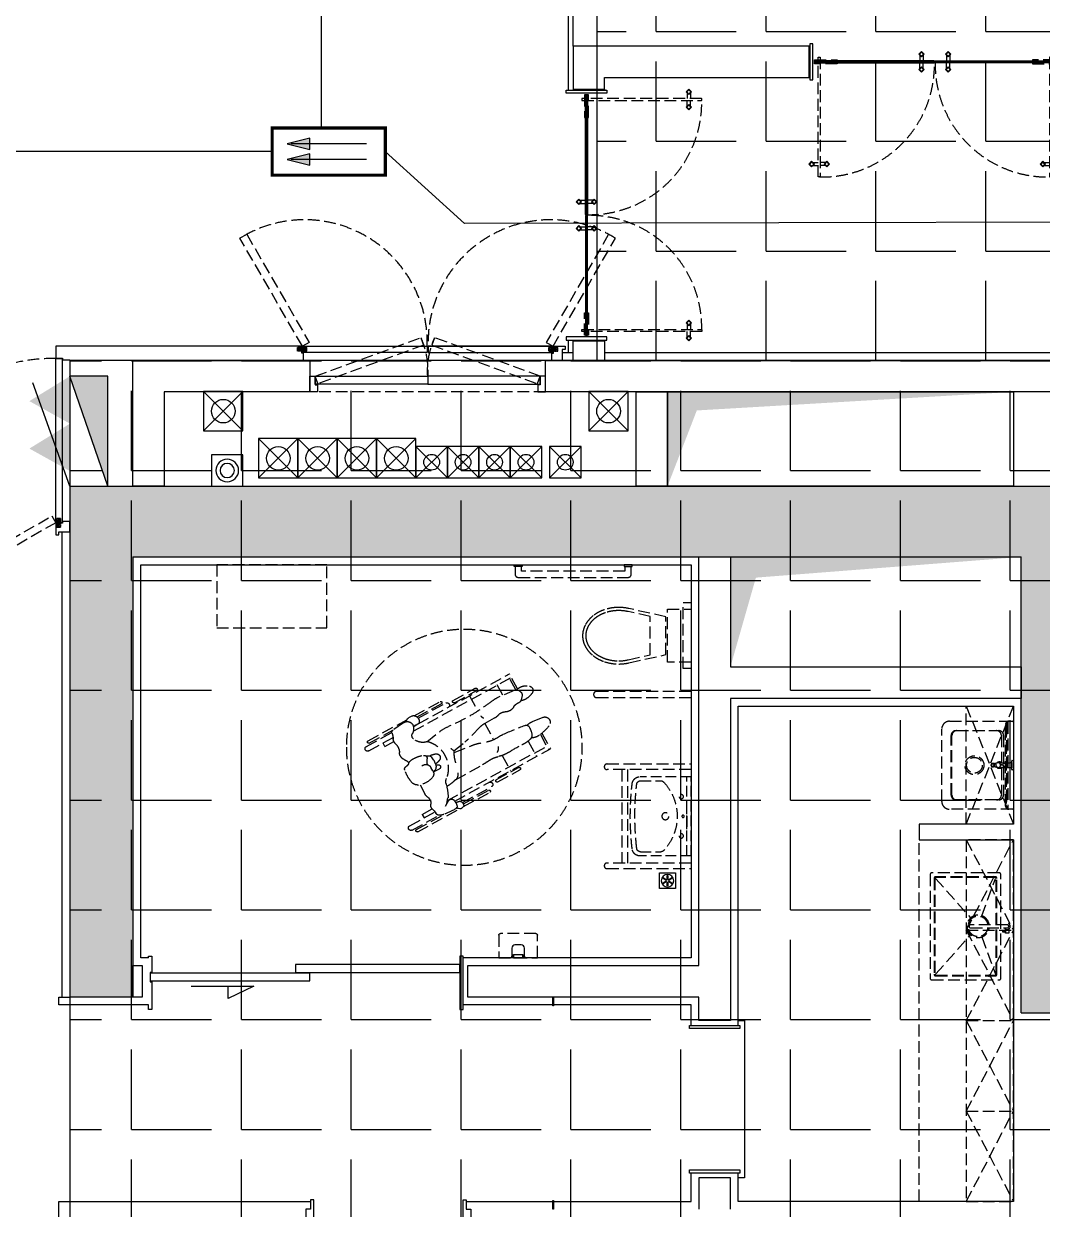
# Model space of a CAD drawing. Extents: x -284868 to 304789, y -137694 to 137894.
# Drawn here: x 134702 to 141180, y 707 to 8250 of the extents above; entities that cross this region are included whole.
import ezdxf
from ezdxf.enums import TextEntityAlignment as Align

# ---------------------------------------------------------------- set-up
doc = ezdxf.new("R2010")
doc.units = 0
doc.set_wipeout_variables(frame=1)
doc.linetypes.add('DASH', pattern=[0.35, 0.25, -0.1])
doc.layers.get('0').update_dxf_attribs({"linetype": 'CONTINUOUS'})
for name, color, linetype in [('0-墙', 4, 'CONTINUOUS'), ('0-建筑柱体', 251, 'CONTINUOUS'), ('0-消防栓(给排水)', 9, 'CONTINUOUS'), ('0-非设计区域', 251, 'CONTINUOUS'), ('EQUIP-应急', 3, 'CONTINUOUS'), ('F-地漏', 8, 'CONTINUOUS'), ('P-完成面', 42, 'CONTINUOUS'), ('P-平面家具', 3, 'CONTINUOUS'), ('P-平面洁具', 3, 'CONTINUOUS'), ('P-门套', 3, 'CONTINUOUS'), ('P-门扇', 6, 'CONTINUOUS'), ('WIRE-照明', 130, 'CONTINUOUS')]:
    doc.layers.add(name, color=color, linetype=linetype)
doc.styles.add('_TEL_DIM', font='SIMPLEX', dxfattribs={"width": 0.8, "height": 3.5, "bigfont": 'HZTXT'})

# ---------------------------------------------------------------- blocks, each defined once
blk = doc.blocks.new('sgASGHHHH')
for points in [[(-109045.8, -897124), (-108645.8, -897574), (-102995.8, -897574), (-102879.2, -897424), (-102995.8, -897124)], [(-108645.8, -897574), (-109045.8, -897124), (-109045.8, -900374), (-108645.8, -900374)], [(-102879.2, -897424), (-102645.8, -897574), (-98745.8, -897574), (-98745.8, -897124), (-102995.8, -897124)], [(-102645.8, -900474), (-102645.8, -897574), (-102879.2, -897424), (-102995.8, -897574), (-102995.8, -900474)]]:
    blk.add_hatch(color=256).paths.add_polyline_path(points)
at = {"color": 4}
for p, q in [((-109045.8, -897124), (-102995.8, -897124)), ((-109045.8, -897124), (-109045.8, -900374)), ((-102995.8, -897124), (-98745.8, -897124)), ((-108645.8, -897574), (-102995.8, -897574)), ((-108645.8, -897574), (-108645.8, -900374)), ((-102995.8, -900474), (-102995.8, -897574)), ((-108645.8, -900374), (-109045.8, -900374)), ((-102995.8, -900474), (-102645.8, -900474))]:
    blk.add_line(p, q, dxfattribs=at)
blk = doc.blocks.new('A$C10332E08')
for p, q in [((250, 0), (0, 250)), ((250, 250), (0, 0))]:
    blk.add_line(p, q)
blk.add_lwpolyline([(0, 250), (250, 250), (250, 0), (0, 0)], close=True)
blk = doc.blocks.new('A$C2AC726D9')
for centre, radius in [((11625, -11675), 75), ((14075, -11675), 75), ((11975, -11975), 75), ((12225, -11975), 75), ((12475, -11975), 75), ((12725, -11975), 75), ((12950, -12000), 50), ((13150, -12000), 50), ((13350.1, -12000), 50), ((13550.1, -12000), 50), ((13800, -12000), 50)]:
    blk.add_circle(centre, radius)
at = {"xscale": -1, "rotation": 90}
for p in [(11750, -11550), (14200, -11550), (12100, -11850), (12350, -11850), (12600, -11850), (12850, -11850)]:
    blk.add_blockref('A$C10332E08', p, dxfattribs=at)
at = {"zscale": 0.8, "rotation": 90}
for p, xscale, yscale in [((13050, -11900), -0.8000000000000095, 0.8000000000000095), ((13900, -11900), -0.8000000000000081, 0.8000000000000081)]:
    blk.add_blockref('A$C10332E08', p, dxfattribs=dict(at, xscale=xscale, yscale=yscale))
at = {"xscale": -0.8, "yscale": 0.8, "zscale": 0.8}
for p in [(13250, -12100), (13450.1, -12100), (13650.1, -12100)]:
    blk.add_blockref('A$C10332E08', p, dxfattribs=at)
blk = doc.blocks.new('A$C2E9C7AB1')
blk.add_lwpolyline([(-200, 0), (0, 0), (0, -200), (-200, -200)], close=True)
for radius in [72.3, 45.5]:
    blk.add_circle((-100, -100), radius)
blk = doc.blocks.new('A$C5B4E3DF6')
for p, q in [((0, 240), (-658.7, 476.9)), ((-700, 0), (-700, 240)), ((0, 0), (-700, 240)), ((-700, 240), (0, 240)), ((0, 240), (0, 0)), ((0, 0), (-700, 0))]:
    blk.add_line(p, q)
for points in [[(-700, 240), (-541.4, 498.1), (-398.1, 240)], [(-398.1, 240), (-239.5, 498.1), (-96.1, 240)], [(-700, 0), (-700, 240), (0, 0)]]:
    blk.add_solid(points)
blk = doc.blocks.new('A$C3F6147FC')
at = {"xscale": -1}
for name, p, rotation in [('A$C5B4E3DF6', (240, 20700), 90), ('A$C2E9C7AB1', (1100, 20900), 270)]:
    blk.add_blockref(name, p, dxfattribs=dict(at, rotation=rotation))
blk = doc.blocks.new('A$C67A6433D')
at = {"linetype": 'DASH', "ltscale": 0.03}
blk.add_wipeout([(30.7, 0), (-28.1, 0), (-28.1, 25.8), (30.7, 25.8)], dxfattribs=at)
for p, q in [((-25.8, 19.5), (-22.7, 19)), ((-25.4, 13.4), (-18.7, 4.2)), ((-20.9, 18.6), (-9.1, 16.4)), ((-20.3, 1.6), (-20.3, 0)), ((-18.9, 12.6), (-11.9, 2.9)), ((-17.9, 11.2), (-6.8, 9.1)), ((-16, 8.5), (-6.1, 8.5)), ((-16, 2.9), (-0.3, 2.9)), ((-13, 24.2), (-13, 25.8)), ((-12.3, 23.4), (-12.3, 24.7)), ((-12.3, 24.7), (0, 24.7)), ((-8.8, 11.8), (-8.7, 20.7)), ((-8.7, 16.4), (-8.7, 20.7)), ((-1.5, 4), (-7.9, 10.2)), ((-1.9, 19.2), (-3.5, 14.1)), ((0.4, 9.4), (-2.8, 11.9)), ((2.6, 9.4), (5.8, 11.9)), ((30.4, 25.8), (3, 25.8)), ((14.9, 24.7), (3, 24.7)), ((18.6, 2.9), (3.3, 2.9)), ((4.5, 4), (10.9, 10.2)), ((4.9, 19.2), (6.5, 14.1)), ((18.6, 8.5), (9.1, 8.5)), ((11.8, 11.8), (11.7, 20.7)), ((23.5, 18.6), (11.7, 16.4)), ((20.5, 11.2), (12.3, 9.7)), ((21.5, 12.6), (14.5, 2.9)), ((14.9, 23.4), (14.9, 24.7)), ((15.6, 24.2), (15.6, 25.8)), ((28, 13.4), (21.4, 4.2)), ((22.9, 1.6), (22.9, 0)), ((28.4, 19.5), (25.4, 19))]:
    blk.add_line(p, q, dxfattribs=at)
for points in [[(0, 9.7), (0, 25.8), (-27.7, 25.8), (-27.7, 0), (0, 0), (0, 2.7)], [(3, 9.7), (3, 25.8), (30.7, 25.8), (30.7, 0), (3, 0), (3, 2.7)]]:
    blk.add_lwpolyline(points, dxfattribs=at)
for points in [[(-13, 24.2), (-13, 24.2), (-25.8, 24.2, 0.414214), (-26.5, 23.4), (-26.5, 2.4, 0.414214), (-25.8, 1.6), (-20.3, 1.6)], [(-12.3, 23.4), (-25, 23.4, 0.414214), (-25.8, 22.6), (-25.8, 16.8)], [(-25.8, 14), (-25.8, 5, 0.414214), (-25, 4.2), (-18.7, 4.2)], [(14.9, 23.4), (27.6, 23.4, -0.414214), (28.4, 22.6), (28.4, 16.8)], [(15.6, 24.2), (15.6, 24.2), (28.4, 24.2, -0.414214), (29.2, 23.4), (29.2, 2.4, -0.414214), (28.4, 1.6), (22.9, 1.6)], [(28.4, 14), (28.4, 5, -0.414214), (27.6, 4.2), (21.4, 4.2)]]:
    blk.add_lwpolyline(points, format="xyb", dxfattribs=at)
for centre in [(-22.5, 15.4), (-5.1, 20.7), (1.5, 6), (8.1, 20.7), (25.1, 15.4)]:
    blk.add_circle(centre, 1.99, dxfattribs=at)
for centre, radius, start, end in [((-22.5, 15.4), 3.58, 338.85628, 221.96096), ((-17.6, 13.5), 1.59, 158.85628, 216.02452), ((-16, 6.5), 3.58, 211.82128, 270), ((-6.8, 11.8), 1.99, 178.25247, 238.26721), ((-5.1, 20.7), 3.58, 334.84516, 179.12624), ((-1.6, 13.5), 1.99, 160.89293, 232.11387), ((1.5, 6), 3.58, 213.03161, 326.96839), ((1.5, 6), 3.58, 72.86559, 107.13441), ((8.1, 20.7), 3.58, 0.87376, 205.15484), ((4.6, 13.5), 1.99, 307.88613, 19.10707), ((9.8, 11.8), 1.99, 301.73279, 1.74753), ((12, 11.2), 1.59, 222.33862, 280.57582), ((18.6, 6.5), 3.58, 270, 328.17872), ((25.1, 15.4), 3.58, 318.03904, 201.14372), ((20.2, 13.5), 1.59, 323.97548, 21.14372)]:
    blk.add_arc(centre, radius, start, end, dxfattribs=at)
blk = doc.blocks.new('A$C46102C59')
at = {"layer": 'P-门套'}
for points in [[(0, 80), (35, 80), (35, 25), (50, 25), (50, -20), (0, -20), (0, 80)], [(1500, 80), (1465, 80), (1465, 25), (1450, 25), (1450, -20), (1500, -20), (1500, 80)]]:
    blk.add_lwpolyline(points, dxfattribs=at)
at = {"layer": 'P-门扇', "color": 251, "linetype": 'DASH', "ltscale": 300}
for points in [[(35, 80), (706.9, 324.5), (724, 277.6), (52.1, 33)], [(1465, 80), (793.1, 324.5), (776, 277.6), (1447.9, 33)]]:
    blk.add_lwpolyline(points, close=True, dxfattribs=at)
at = {"layer": 'P-门扇'}
for points in [[(35, 80), (750, 80), (750, 30), (35, 30)], [(1465, 80), (750, 80), (750, 30), (1465, 30)]]:
    blk.add_lwpolyline(points, close=True, dxfattribs=at)
at = {"layer": 'P-门扇', "color": 251, "linetype": 'DASH', "ltscale": 300}
for centre, radius, start, end in [((220.1, 110.7), 530.8, 356.68417, 23.71978), ((1297.3, 109.6), 548.1, 156.90653, 183.09347)]:
    blk.add_arc(centre, radius, start, end, dxfattribs=at)
blk = doc.blocks.new('A$C7B347943')
at = {"layer": 'P-门扇', "color": 251, "linetype": 'DASH', "ltscale": 300}
for p, q in [((-9.9, 0), (9.9, 0)), ((0, -9.9), (0, 9.9))]:
    blk.add_line(p, q, dxfattribs=at)
blk.add_lwpolyline([(114, -12), (114, 12), (-30, 12), (-30, -12)], close=True, dxfattribs=at)
at = {"layer": 'P-门扇', "color": 6, "linetype": 'DASH', "ltscale": 300}
blk.add_circle((0, 0), 6, dxfattribs=at)
blk = doc.blocks.new('A$C21f4e1ae')
at = {"layer": 'P-门扇', "color": 251, "linetype": 'DASH', "ltscale": 300}
for p, q in [((-775.5, 1), (-775.5, -34)), ((-755.5, 1), (-755.5, -34)), ((-775.5, -81), (-775.5, -46)), ((-755.5, -81), (-755.5, -46)), ((-775.5, -1469), (-775.5, -1504)), ((-755.5, -1469), (-755.5, -1504)), ((-775.5, -1551), (-775.5, -1516)), ((-755.5, -1551), (-755.5, -1516))]:
    blk.add_line(p, q, dxfattribs=at)
at = {"layer": 'P-门扇', "color": 8}
for p, q in [((-120, -10), (-120, -772.5)), ((-110, -10), (-110, -772.5)), ((-120, -1540), (-120, -777.5)), ((-110, -1540), (-110, -777.5))]:
    blk.add_line(p, q, dxfattribs=at)
at = {"layer": 'P-门扇', "color": 251}
for p, q in [((-156, -680.5), (-121, -680.5)), ((-156, -700.5), (-121, -700.5)), ((-74, -680.5), (-109, -680.5)), ((-74, -700.5), (-109, -700.5)), ((-156, -849.5), (-121, -849.5)), ((-156, -869.5), (-121, -869.5)), ((-74, -849.5), (-109, -849.5)), ((-74, -869.5), (-109, -869.5))]:
    blk.add_line(p, q, dxfattribs=at)
at = {"layer": 'P-门扇', "color": 251, "linetype": 'DASH', "ltscale": 300}
for points in [[(-748, 8.5), (-765.5, 26), (-783, 8.5), (-765.5, -9)], [(-752.2, 8.5), (-765.5, 21.8), (-778.8, 8.5), (-765.5, -4.8)], [(-847.5, -35), (-846.5, -34), (-86, -34), (-85, -35), (-85, -45), (-86, -46), (-846.5, -46), (-847.5, -45)], [(-748, -88.5), (-765.5, -106), (-783, -88.5), (-765.5, -71)], [(-752.2, -88.5), (-765.5, -101.8), (-778.8, -88.5), (-765.5, -75.2)], [(-847.5, -1515), (-846.5, -1516), (-86, -1516), (-85, -1515), (-85, -1505), (-86, -1504), (-846.5, -1504), (-847.5, -1505)], [(-748, -1461.5), (-765.5, -1444), (-783, -1461.5), (-765.5, -1479)], [(-752.2, -1461.5), (-765.5, -1448.2), (-778.8, -1461.5), (-765.5, -1474.8)], [(-748, -1558.5), (-765.5, -1576), (-783, -1558.5), (-765.5, -1541)], [(-752.2, -1558.5), (-765.5, -1571.8), (-778.8, -1558.5), (-765.5, -1545.2)]]:
    blk.add_lwpolyline(points, close=True, dxfattribs=at)
at = {"layer": 'P-门扇'}
for points in [[(-110, -772.5), (-109, -771.5), (-109, -11), (-110, -10), (-120, -10), (-121, -11), (-121, -771.5), (-120, -772.5)], [(-110, -777.5), (-109, -778.5), (-109, -1539), (-110, -1540), (-120, -1540), (-121, -1539), (-121, -778.5), (-120, -777.5)]]:
    blk.add_lwpolyline(points, close=True, dxfattribs=at)
at = {"layer": 'P-门扇', "color": 251}
for points in [[(-163.5, -673), (-181, -690.5), (-163.5, -708), (-146, -690.5)], [(-163.5, -677.2), (-176.8, -690.5), (-163.5, -703.8), (-150.2, -690.5)], [(-66.5, -673), (-49, -690.5), (-66.5, -708), (-84, -690.5)], [(-66.5, -677.2), (-53.2, -690.5), (-66.5, -703.8), (-79.8, -690.5)], [(-163.5, -877), (-181, -859.5), (-163.5, -842), (-146, -859.5)], [(-163.5, -872.8), (-176.8, -859.5), (-163.5, -846.2), (-150.2, -859.5)], [(-66.5, -877), (-49, -859.5), (-66.5, -842), (-84, -859.5)], [(-66.5, -872.8), (-53.2, -859.5), (-66.5, -846.2), (-79.8, -859.5)]]:
    blk.add_lwpolyline(points, close=True, dxfattribs=at)
at = {"layer": 'P-门扇', "color": 251, "linetype": 'DASH', "ltscale": 300}
for centre, start, end in [((-133.7, -58.7), 178.68099, 271.31901), ((-133.7, -1491.3), 88.68099, 181.31901)]:
    blk.add_arc(centre, 714, start, end, dxfattribs=at)
at = {"layer": 'P-门扇', "extrusion": (0, 0, -1), "zscale": -1, "rotation": 270}
blk.add_blockref('A$C7B347943', (115, -40), dxfattribs=at)
at = {"layer": 'P-门扇', "rotation": 90.00000000000003}
blk.add_blockref('A$C7B347943', (-115, -1510), dxfattribs=at)
blk = doc.blocks.new('A$C2652ee14')
at = {"layer": 'P-完成面'}
for p, q in [((-200, 1600), (-200, 1595)), ((0, 1600), (0, 1595)), ((-200, 0), (-200, 5)), ((0, 0), (0, 5))]:
    blk.add_line(p, q, dxfattribs=at)
for points in [[(-215, 1595), (-215, 1575), (15, 1575), (15, 1595)], [(-215, 5), (-215, 25), (15, 25), (15, 5)]]:
    blk.add_lwpolyline(points, close=True, dxfattribs=at)
blk = doc.blocks.new('grwgergregegww')
at = {"layer": 'P-平面家具', "color": 251, "linetype": 'DASH', "ltscale": 300}
for p, q in [((211406.2, 140269), (211144.3, 140165.5)), ((211412, 140254.3), (211252.6, 140191.3)), ((211440.7, 140254.7), (211268.3, 140186.6)), ((211452.3, 140225.3), (211288.5, 140160.5)), ((211095, 140146), (210920.6, 140077.1)), ((211106.8, 140156.2), (211128.4, 140164.6)), ((211172.5, 140169.3), (211251.3, 140191)), ((211364.9, 140163.5), (211304.2, 140139.5)), ((211364.9, 140163.5), (211355.6, 140187.1)), ((211118.1, 140093.2), (210503.9, 139850.5)), ((211173.9, 140088), (210513.2, 139827)), ((211091.3, 140116.7), (210905.1, 140043.1)), ((211090, 140127), (210926.4, 140062.4)), ((211146.8, 140104.6), (211128.9, 140097.5)), ((210861.7, 140018.2), (210712.7, 139959.3)), ((210868.1, 140002.2), (210719, 139943.3)), ((210772.5, 139956.7), (210813.2, 139853.8)), ((211172.3, 139978.3), (211071.1, 139957)), ((211245.3, 139928.1), (211231.1, 139911)), ((210543.7, 139749.7), (210503.9, 139850.5)), ((210554.8, 139754.3), (210515, 139854.9)), ((210634.5, 139795.5), (210598.1, 139887.7)), ((211233, 139871.4), (211227.3, 139894.4)), ((211233.6, 139869.8), (211243.4, 139848.1)), ((211248, 139840.2), (211237.4, 139828.7)), ((211288.3, 139830.8), (211280.4, 139854.3)), ((211408.6, 139836.2), (211434.3, 139775.1)), ((210560, 139758.1), (210670.6, 139813.6)), ((210782.7, 139744.5), (210846.1, 139769.9)), ((210846.3, 139770), (210889.9, 139659.7)), ((210882.7, 139778.5), (210990.6, 139787.2)), ((211112.5, 139800.9), (211006.1, 139742.8)), ((211105.5, 139809.8), (211018.6, 139791.3)), ((211286.2, 139821), (211253.2, 139806.5)), ((211294.3, 139819.8), (211278.1, 139822.1)), ((210546.1, 139725.6), (210549.5, 139744.2)), ((210557.4, 139701.9), (210583.2, 139687.8)), ((211545.8, 139705.6), (211478, 139678.8)), ((211663.5, 139690.9), (211479.3, 139618.1)), ((211651.9, 139720.3), (211480.2, 139652.5)), ((211545.8, 139705.6), (211555.1, 139682.1)), ((211374.6, 139638), (210694.2, 139369.1)), ((211240.6, 139684.1), (211056.6, 139612.6)), ((211391.2, 139628.6), (211359.9, 139646.3)), ((211648, 139656.9), (211365.5, 139545.2)), ((211411.1, 139625.2), (211371.3, 139631.9)), ((211385.7, 139631.7), (211386.7, 139629.3)), ((211642.2, 139671.6), (211449.3, 139595.3)), ((210580.7, 139511.4), (210644.2, 139544.9)), ((211347.8, 139600.1), (210703.5, 139345.5)), ((210931.5, 139554.4), (210972.1, 139451.7)), ((211323.9, 139556.7), (211127.9, 139479.2)), ((211326.7, 139546.9), (211156.7, 139479.7)), ((211339.2, 139534.8), (211162.5, 139465)), ((211342.1, 139534.9), (211355.8, 139537.5)), ((211364.3, 139543.3), (211369.8, 139552.1)), ((210756.7, 139486.3), (210797.6, 139382.7)), ((211072.9, 139483.8), (210923.9, 139424.9)), ((211079.2, 139467.8), (210930.2, 139408.9)), ((210661.7, 139451.1), (210703.5, 139345.5)), ((210673.6, 139453.5), (210714.5, 139349.9))]:
    blk.add_line(p, q, dxfattribs=at)
blk.add_circle((211046, 139772.8), 750, dxfattribs=at)
for centre, radius, start, end in [((211409.1, 140261.6), 7.91, 291.56195, 111.56195), ((211446.5, 140240), 15.8, 291.56195, 111.56195), ((211129, 140126.8), 39, 150.56377, 224.85482), ((211115.2, 140134.6), 23.2, 111.18853, 150.56377), ((211137.8, 140140.4), 25.9, 47.46566, 111.18853), ((211183.1, 140130.5), 40.2, 105.38819, 223.41854), ((211256, 140173.9), 17.7, 33.009, 105.38819), ((211424.4, 140283.3), 183.2, 213.009, 224.41341), ((211254.8, 140117.1), 54.3, 4.99251, 44.41341), ((210923.5, 140069.7), 7.91, 111.56195, 291.56195), ((211116.1, 140114), 20.9, 224.85482, 307.15291), ((211150.9, 140068), 36.8, 87.87907, 127.15291), ((211206.7, 140152.8), 72.7, 223.41854, 257.01342), ((211184.2, 140055.2), 27.5, 1.61754, 77.01342), ((211390.9, 140129), 82.4, 184.99251, 228.04534), ((211302.3, 140030.5), 50.1, 344.03974, 48.04534), ((210864.9, 140010.2), 8.61, 291.56195, 111.56195), ((210910.9, 140028.4), 15.8, 111.56195, 291.56195), ((211120.4, 140053.4), 91.3, 304.61678, 1.61754), ((211464.1, 139984.2), 118.1, 164.03974, 181.83628), ((210440, 141032), 1235.9, 282.07249, 297.4), ((210715.9, 139951.3), 8.61, 111.56195, 291.56195), ((211121.5, 139717.2), 245.1, 101.87701, 117.4), ((211329.3, 139901.6), 178.3, 154.87617, 250.90073), ((211266.8, 139923.6), 22, 131.97558, 232.39189), ((211372.1, 139806.6), 179.4, 105.15205, 131.97558), ((211337.2, 139935.6), 45.7, 70.233, 105.15205), ((211364.4, 140011.5), 35, 250.233, 290.60842), ((211383.3, 139961.4), 18.6, 31.34524, 110.60842), ((211183.5, 139839.7), 252.6, 11.51768, 31.34524), ((211210, 139866.4), 24.5, 133.09396, 264.267), ((211267.9, 139804.5), 109.3, 111.32388, 133.09396), ((211216.6, 139932.4), 90.8, 264.267, 287.85438), ((211245.5, 139898.9), 18.8, 140.19075, 194.03883), ((211242.1, 139873.7), 9.4, 194.03883, 204.45617), ((211284.5, 139866.8), 45.1, 204.45617, 261.83687), ((211030.7, 139617.1), 364.9, 46.67716, 52.39189), ((211314.1, 139867.6), 36.3, 96.12429, 201.56195), ((211324, 139939.8), 133.7, 269.18804, 313.42844), ((211380.8, 139879.9), 51.2, 313.42844, 11.51768), ((210722.8, 139709.8), 116.2, 102.07249, 116.66904), ((210801.6, 139805.8), 25.5, 336.24859, 32.18487), ((210892.8, 139653.1), 125.8, 94.61744, 111.81589), ((210972.8, 140007.4), 220.9, 274.61744, 281.98636), ((210928.2, 139825.8), 178, 353.74568, 2.19164), ((210999, 139658.7), 181.9, 30.34241, 54.28794), ((211247.6, 139819.2), 13.9, 137.33094, 293.73478), ((211322.6, 139842.4), 36.2, 198.52746, 269.18804), ((211382.2, 139753.2), 56.6, 355.09896, 22.84284), ((210506.7, 139690.3), 28.2, 154.39602, 262.38882), ((210558.2, 139665.7), 85.3, 94.15852, 154.39602), ((210568.1, 139721.5), 22.4, 169.46582, 241.4927), ((210568.7, 139740.6), 19.5, 116.66904, 169.46582), ((210553.5, 139710.5), 40.9, 296.66852, 323.8401), ((210595, 139709.6), 24.7, 241.4927, 301.68435), ((210636.6, 139642.2), 54.5, 79.47728, 121.68435), ((210658.1, 139758), 63.3, 259.47728, 320.45126), ((210748.4, 139683.4), 53.9, 91.43474, 140.45126), ((210744.5, 139839.8), 102.6, 271.43474, 291.81589), ((210817.9, 139816.9), 172.9, 285.50597, 314.17403), ((211155.4, 139469.6), 311.3, 115.89398, 134.17403), ((211238.2, 139737), 55.3, 222.73449, 266.45707), ((211226.7, 139912.9), 229.2, 273.48751, 290.99212), ((211252.5, 139679.8), 56.5, 35.9179, 70.90073), ((211659.1, 139974.4), 445.7, 215.9179, 225.74479), ((211484.6, 139744.4), 46.2, 175.09896, 238.43046), ((211440.4, 139672.6), 38.1, 356.34707, 58.43046), ((211657.7, 139705.6), 15.8, 291.56195, 111.56195), ((210518.7, 139779.8), 118.5, 262.38882, 296.66852), ((211822.8, 137585), 2280.4, 115.97897, 119.72293), ((210927.2, 139423), 235.9, 105.50597, 115.97897), ((210944.9, 139642.7), 51.6, 217.22611, 262.86895), ((210950, 139886.7), 294.2, 284.11264, 291.24993), ((211367.7, 139610.7), 21.5, 80.53287, 187.20911), ((211388.3, 139696.4), 57.6, 225.74479, 240.46124), ((211424.7, 139660.5), 69.1, 298.01627, 326.14965), ((211533.7, 139666.6), 55.3, 176.34707, 205.33514), ((211464.5, 139633.8), 21.3, 326.14965, 25.33514), ((211645.1, 139664.2), 7.91, 291.56195, 111.56195), ((210686, 139465.6), 89.6, 92.01268, 117.79928), ((210703.2, 139546.1), 22.2, 119.72293, 200.2739), ((210826.4, 139591.7), 153.5, 200.2739, 218.07969), ((211085.6, 138894.3), 670.6, 107.0644, 115.25952), ((210831.9, 139720.8), 194, 287.0644, 307.39209), ((211070, 139409.4), 198, 104.11264, 127.39209), ((211355.6, 139560.7), 31.9, 163.78198, 227.15551), ((211337.7, 139565.9), 13.4, 103.73542, 163.78198), ((211340.3, 139544.2), 9.45, 227.15551, 280.86291), ((211328.8, 139602.6), 24.4, 283.73542, 332.07257), ((211427.1, 139618.2), 81.4, 187.20911, 215.2729), ((211353.4, 139550.2), 12.9, 280.86291, 327.75697), ((211375.9, 139582), 18.7, 215.2729, 292.26665), ((211360.4, 139558), 11.1, 327.75697, 35.14342), ((211073.5, 140320.6), 816.8, 292.26665, 298.01627), ((210597, 139480.5), 34.9, 117.79928, 269.59278), ((210659.9, 139542.9), 90.3, 283.30091, 318.90903), ((210734.1, 139519.4), 36.3, 218.07969, 276.72649), ((210715.3, 139679.2), 197.3, 276.72649, 295.25952), ((211076.1, 139475.8), 8.61, 291.56195, 111.56195), ((211122.1, 139493.9), 15.8, 111.56195, 291.56195), ((211159.6, 139472.3), 7.91, 111.56195, 291.56195), ((210599.3, 139799.4), 353.9, 269.59278, 283.30091), ((210927.1, 139416.9), 8.61, 111.56195, 291.56195)]:
    blk.add_arc(centre, radius, start, end, dxfattribs=at)
blk = doc.blocks.new('_LV1')
at = {"layer": 'P-平面家具', "linetype": 'DASH', "ltscale": 300}
for p, q in [((-280, 0), (280, 0)), ((-280, 0), (-280, -360.7)), ((280, 0), (280, -360.7)), ((-280, -29), (280, -29)), ((0.2, -29), (-89.8, -29)), ((-89.8, -29), (90.2, -29)), ((-250.9, -356.5), (-250.9, -214.3)), ((251.3, -356.4), (251.3, -214.6))]:
    blk.add_line(p, q, dxfattribs=at)
for centre, radius in [((-138.9, -69.1), 15), ((0, -56.7), 8), ((138.9, -69.1), 15), ((0.9, -181.6), 24.9)]:
    blk.add_circle(centre, radius, dxfattribs=at)
for centre, radius, start, end in [((0, -452.1), 353.9, 46.75809, 133.15434), ((-222.9, -214.3), 28, 133.15434, 180), ((223.3, -214.6), 28, 0, 46.75809), ((-224, -360.7), 56, 180, 263.48098), ((-222.9, -356.5), 28, 180, 263.49841), ((0, 1599.6), 2029, 263.48098, 276.51902), ((0, 1599.6), 1996.7, 263.49841, 276.51223), ((223.3, -356.4), 28, 276.51223, 0), ((224, -360.7), 56, 276.51902, 0)]:
    blk.add_arc(centre, radius, start, end, dxfattribs=at)
blk = doc.blocks.new('A$C3B184003')
blk.add_lwpolyline([(0, -100), (100, -100), (100, 0), (0, 0)], close=True)
at = {"color": 8}
for points in [[(42.7, -45.8), (42.7, -45.8, 0.414214), (41.9, -43), (23.7, -32.5, 0.414214), (21, -33.3), (21, -33.3, 0.414214), (21.7, -36), (39.9, -46.5, 0.414214)], [(42.7, -54.2), (42.7, -54.2, 0.414214), (39.9, -53.5), (21.7, -64, 0.414214), (21, -66.7), (21, -66.7, 0.414214), (23.7, -67.5), (41.9, -57, 0.414214)], [(50, -41.5), (50, -41.5, 0.414214), (52, -39.5), (52, -18.5, 0.414214), (50, -16.5), (50, -16.5, 0.414214), (48, -18.5), (48, -39.5, 0.414214)], [(50, -58.5), (50, -58.5, 0.414214), (48, -60.5), (48, -81.5, 0.414214), (50, -83.5), (50, -83.5, 0.414214), (52, -81.5), (52, -60.5, 0.414214)], [(57.3, -45.8), (57.3, -45.8, 0.414214), (60.1, -46.5), (78.3, -36, 0.414214), (79, -33.3), (79, -33.3, 0.414214), (76.3, -32.5), (58.1, -43, 0.414214)], [(57.3, -54.2), (57.3, -54.2, 0.414214), (58.1, -57), (76.3, -67.5, 0.414214), (79, -66.7), (79, -66.7, 0.414214), (78.3, -64), (60.1, -53.5, 0.414214)]]:
    blk.add_lwpolyline(points, format="xyb", close=True, dxfattribs=at)
blk.add_circle((50, -50), 40, dxfattribs=at)
blk = doc.blocks.new('A$C5BF30230')
at = {"color": 251, "linetype": 'DASH', "ltscale": 300}
blk.add_lwpolyline([(144, -122.5), (0, -122.5), (0, 122.5), (144, 122.5, -0.414214), (154, 112.5), (154, -112.5, -0.414214)], format="xyb", close=True, dxfattribs=at)
blk = doc.blocks.new('香薰机')
blk.add_lwpolyline([(10, 40), (0, 40), (0, -40), (10, -40)])
blk.add_lwpolyline([(19, 29), (19, -29), (0, -29), (0, 29)], close=True)
blk.add_lwpolyline([(10, 30), (10, 40), (62, 40, -0.414214), (82, 20), (82, -20, -0.414214), (62, -40), (10, -40), (10, -30), (20, -30), (20, 30), (10, 30)], format="xyb")
blk = doc.blocks.new('A$C25ED227E')
at = {"layer": 'P-平面家具', "linetype": 'DASH', "ltscale": 300}
for points in [[(-160, 118.9), (-395.9, 171.8, 0.055207), (-460, 178.9, 0.07853), (-550.3, 164.6, 0.087867), (-622.6, 126.2, 0.105377), (-673.5, 65.4, 0.122302), (-690, -1.1, 0.122302), (-673.5, -67.6, 0.105377), (-622.6, -128.4, 0.087867), (-550.3, -166.8, 0.07853), (-460, -181.1, 0.055207), (-395.9, -174), (-160, -121.1)], [(-260, 120.8), (-400.3, 152.3, 0.055207), (-460, 158.9, 0.07853), (-544.2, 145.6, 0.087867), (-610.3, 110.4, 0.105377), (-655.8, 56, 0.122302), (-670, -1.1, 0.122302), (-655.8, -58.3, 0.105377), (-610.3, -112.7, 0.087867), (-544.2, -147.8, 0.07853), (-460, -161.1, 0.055207), (-400.3, -154.5), (-260, -123.1)]]:
    blk.add_lwpolyline(points, format="xyb", close=True, dxfattribs=at)
for points in [[(0, 168.9), (0, -168.9), (-150, -168.9), (-150, 168.9)], [(-50, -210), (-50, 210), (0, 210), (0, -210)]]:
    blk.add_lwpolyline(points, close=True, dxfattribs=at)
blk = doc.blocks.new('A$C24F8606E')
at = {"layer": 'P-平面家具', "linetype": 'DASH', "ltscale": 300}
for p, q in [((-274.1, -36.7), (274.1, -36.7)), ((-265.3, -44.1), (265.3, -44.1)), ((-252.1, -46.9), (252.1, -46.9)), ((-12, -30.8), (-12, -67.2)), ((-10.1, -30.8), (-10.1, -62.5)), ((-8.9, -23.7), (6.6, -23.7)), ((-2.2, -69), (-2.2, -78.8)), ((0.3, -60.9), (0.3, -79.6)), ((9.1, -30.8), (9.1, -67.2)), ((12.3, -30.8), (12.3, -67.2))]:
    blk.add_line(p, q, dxfattribs=at)
for points in [[(-275, 0), (275, 0, -0.414214), (280, -5), (280, -30, -0.414214), (260, -50), (-260, -50, -0.414214), (-280, -30), (-280, -5, -0.414214)], [(-29.7, 0), (29.7, 0), (29.7, -8.4, -0.414214), (27.7, -10.4), (-27.7, -10.4, -0.414214), (-29.7, -8.4)], [(-190, -63.2), (190, -63.2, -0.414214), (220, -93.2), (220, -361.1, -0.414214), (190, -391.1), (-190, -391.1, -0.414214), (-220, -361.1), (-220, -93.2, -0.414214)], [(-190, -76.8), (190, -76.8, -0.414214), (220, -106.8), (220, -366, -0.414214), (190, -396), (-190, -396, -0.414214), (-220, -366), (-220, -106.8, -0.414214)]]:
    blk.add_lwpolyline(points, format="xyb", close=True, dxfattribs=at)
blk.add_lwpolyline([(280, -5), (280, -406, -0.414214), (230, -456), (-230, -456, -0.414214), (-280, -406), (-280, -5)], format="xyb", dxfattribs=at)
blk.add_lwpolyline([(-17.5, -10.4), (16.2, -10.4), (16.2, -20.1), (-17.5, -20.1)], close=True, dxfattribs=at)
for points in [[(-15, -73.1), (-15, -25.9)], [(13.7, -73.1), (13.7, -25.9)]]:
    blk.add_lwpolyline(points, dxfattribs=at)
at = {"layer": 'P-平面家具', "color": 251, "linetype": 'DASH', "ltscale": 300}
for radius in [60, 50]:
    blk.add_circle((0, -248.1), radius, dxfattribs=at)
at = {"layer": 'P-平面家具', "linetype": 'DASH', "ltscale": 300}
for centre, radius, start, end in [((3.7, -89.3), 24.8, 139.06022, 217.83501), ((-21.6, -25.3), 6.54, 354.6344, 52.14136), ((-5.1, -89.3), 22.8, 345.85028, 40.93978), ((20.2, -25.3), 6.54, 127.85864, 185.3656), ((-5.1, -89.3), 24.8, 322.16499, 40.93978), ((3.7, -89.3), 22.8, 156.53781, 213.91506), ((3.7, -89.3), 20.8, 139.06022, 195.72932), ((-74.4, -127.3), 62.8, 358.93376, 21.24964), ((-0.7, -96.7), 14.7, 266.17206, 246.85081), ((-0.7, -131.6), 11.4, 164.02863, 16.78816), ((-0.7, -131.6), 11.4, 16.78816, 164.02863), ((-0.7, -131.6), 8.41, 164.02863, 16.78816), ((-0.7, -131.6), 8.41, 16.78816, 164.02863), ((-7, -110.8), 0.801, 351.49574, 51.47986), ((-4.2, -111.4), 2.02, 167.46626, 347.46626), ((-1.6, -112), 0.657, 96.59835, 164.03102), ((73, -127.3), 62.8, 158.75036, 180.92383), ((-5.1, -89.3), 20.8, 344.45567, 30.22092)]:
    blk.add_arc(centre, radius, start, end, dxfattribs=at)
blk = doc.blocks.new('A$C04413BCA1')
at = {"layer": 'P-平面家具', "linetype": 'DASH', "ltscale": 300}
for p, q in [((17.4, -30.2), (42.9, -30.2)), ((42.9, -49.8), (17.4, -49.8)), ((29.8, -67), (29.8, -49.8)), ((29.8, -49.8), (37.4, -49.8)), ((37.4, -67), (29.8, -67)), ((37.4, -49.8), (37.4, -67)), ((42.9, -30.2), (42.9, -49.8))]:
    blk.add_line(p, q, dxfattribs=at)
at = {"layer": 'P-平面家具', "color": 251, "linetype": 'DASH', "ltscale": 300}
for p, q in [((-67.4, -200.7), (-305.2, -115)), ((67.1, -200.7), (304.8, -115)), ((-305.2, -495), (-53.7, -272.4)), ((304.8, -495), (53.4, -272.4))]:
    blk.add_line(p, q, dxfattribs=at)
at = {"layer": 'P-平面家具', "linetype": 'DASH', "ltscale": 300}
for points in [[(-10, -40), (-10, -272.6, 1), (10, -272.6), (10, -40, 1)], [(314.8, -495), (314.8, -115, 0.414214), (304.8, -105), (-305.2, -105, 0.414214), (-315.2, -115), (-315.2, -495, 0.414214), (-305.2, -505), (304.8, -505, 0.414214)]]:
    blk.add_lwpolyline(points, format="xyb", close=True, dxfattribs=at)
at = {"layer": 'P-平面家具', "color": 251, "linetype": 'DASH', "ltscale": 300}
blk.add_lwpolyline([(339.8, -520), (339.8, -90, 0.414214), (329.8, -80), (-330.2, -80, 0.414214), (-340.2, -90), (-340.2, -520, 0.414214), (-330.2, -530), (329.8, -530, 0.414214)], format="xyb", close=True, dxfattribs=at)
at = {"layer": 'P-平面家具', "linetype": 'DASH', "ltscale": 300}
blk.add_lwpolyline([(-10, -110), (-305.2, -110, 0.414214), (-310.2, -115), (-310.2, -495, 0.414214), (-305.2, -500), (304.8, -500, 0.414214), (309.8, -495), (309.8, -115, 0.414214), (304.8, -110), (10, -110)], format="xyb", dxfattribs=at)
blk.add_arc((0, -40), 20, 300, 240, dxfattribs=at)
at = {"layer": 'P-平面家具', "color": 251, "linetype": 'DASH', "ltscale": 300}
for radius, start, end in [(71.5, 97.90908, 81.82953), (64, 98.84295, 80.86429)]:
    blk.add_arc((-0.2, -225), radius, start, end, dxfattribs=at)
blk = doc.blocks.new('$equip$00003170')
for points in [[(0.24, 0.472), (0.24, 0.328), (0.528, 0.4)], [(0.24, 0.272), (0.24, 0.128), (0.528, 0.2)]]:
    blk.add_hatch(color=256).paths.add_polyline_path(points)
for p, q in [((0.72, 0.6), (-0.72, 0.6)), ((-0.72, 0.6), (-0.72, 0)), ((0.528, 0.4), (0.24, 0.472)), ((0.24, 0.472), (0.24, 0.328)), ((0.72, 0), (0.72, 0.6)), ((0.24, 0.328), (0.528, 0.4)), ((0.528, 0.2), (0.24, 0.272)), ((0.24, 0.272), (0.24, 0.128)), ((0.24, 0.128), (0.528, 0.2)), ((-0.72, 0), (0.72, 0))]:
    blk.add_line(p, q)
at = {"color": 7}
for p, q in [((-0.48, 0.4), (0.48, 0.4)), ((-0.48, 0.2), (0.48, 0.2))]:
    blk.add_line(p, q, dxfattribs=at)
at = {"const_width": 0.04}
blk.add_lwpolyline([(-0.72, 0.6), (-0.72, 0), (0.72, 0), (0.72, 0.6), (-0.72, 0.6), (-0.72, 0)], dxfattribs=at)
for p in [(0, 0.6), (-0.72, 0.3), (0.72, 0.3), (0, 0)]:
    blk.add_point(p)
at = {"color": 7, "style": '_TEL_DIM', "flags": 1}
for tag in ['A', 'REMARK']:
    blk.add_attdef(tag, text='', height=0.00002, dxfattribs=at).set_placement((0, 0), align=Align.MIDDLE_CENTER)

msp = doc.modelspace()

# ---------------------------------------------------------------- hatches: boundary and pattern name
at = {"layer": '0-非设计区域', "ltscale": 3}
h = msp.add_hatch(dxfattribs=at)
h.set_pattern_fill('ANGLE', color=256, scale=100)
h.set_pattern_definition([(0, (-204082.86, 452446.1), (0, 698.5), [508, -190.5]), (90, (-204082.86, 452446.1), (-698.5, 4e-14), [508, -190.5])])
h.paths.add_polyline_path([(134996.5, -11692.7), (149896.5, -11692.7), (149896.5, 6107.3), (134996.5, 6107.3)])
at = {"layer": 'P-完成面'}
h = msp.add_hatch(dxfattribs=at)
h.set_pattern_fill('ANSI32', color=256, scale=5, style=0)
h.set_pattern_definition([(45, (506699447.0518, 131402383.2539), (-1.325825214725, 1.325825214725), []), (45, (506699447.9357, 131402383.2539), (-1.325825214725, 1.325825214725), [])])
h.paths.add_polyline_path([(138066.5, 2057.3), (138071.5, 2057.3), (138071.5, 2002.3), (138066.5, 2002.3)])
h = msp.add_hatch(dxfattribs=at)
h.set_pattern_fill('ANSI32', color=256, scale=5, style=0)
h.set_pattern_definition([(45, (506699447.0518, 131401088.2539), (-1.325825214725, 1.325825214725), []), (45, (506699447.9357, 131401088.2539), (-1.325825214725, 1.325825214725), [])])
h.paths.add_polyline_path([(138066.5, 762.3), (138071.5, 762.3), (138071.5, 707.3), (138066.5, 707.3)])

# ---------------------------------------------------------------- linework, layer by layer
at = {"layer": '0-墙', "ltscale": 3}
for points in [[(136146.5, 16857.3), (138346.5, 16857.3), (138346.5, 8107.3), (138196.5, 8107.3), (138196.5, 16707.3), (136146.5, 16707.3), (136146.5, 16857.3)], [(138196.5, 8107.3), (138196.5, 7832.3), (138396.5, 7832.3), (138396.5, 7907.3), (139696.5, 7907.3), (139696.5, 8107.3), (138196.5, 8107.3)]]:
    msp.add_lwpolyline(points, dxfattribs=at)
msp.add_lwpolyline([(138196.5, 6107.3), (138196.5, 6232.3), (138396.5, 6232.3), (138396.5, 6107.3)], close=True, dxfattribs=at)
at = {"layer": '0-墙'}
for points in [[(135396.5, 5307.3), (135396.5, 6107.3), (136521.5, 6107.3), (136521.5, 5907.3), (135596.5, 5907.3), (135596.5, 5307.3), (135396.5, 5307.3)], [(138996.5, 2057.3), (137526.5, 2057.3), (137526.5, 2257.3), (138996.5, 2257.3), (138996.5, 4857.3), (139196.5, 4857.3), (139196.5, 4157.3), (141046.5, 4157.3), (141046.5, 3957.3), (139196.5, 3957.3), (139196.5, 1907.3), (138996.5, 1907.3), (138996.5, 2057.3)], [(139196.5, 707.3), (139196.5, 907.3), (138996.5, 907.3), (138996.5, 707.3)]]:
    msp.add_lwpolyline(points, dxfattribs=at)
for points in [[(138021.5, 6107.3), (144196.5, 6107.3), (144196.5, 5307.3), (143996.5, 5307.3), (143996.5, 5907.3), (138021.5, 5907.3)], [(138596.5, 5907.3), (138796.5, 5907.3), (138796.5, 5307.3), (138596.5, 5307.3)], [(135396.5, 2257.3), (135456.5, 2257.3), (135456.5, 2057.3), (135396.5, 2057.3)]]:
    msp.add_lwpolyline(points, close=True, dxfattribs=at)
at = {"layer": '0-墙', "color": 251}
msp.add_lwpolyline([(140996.5, 5307.3), (138796.5, 5307.3), (138796.5, 5907.3), (140996.5, 5907.3)], close=True, dxfattribs=at)
for points in [[(138796.5, 5307.3), (138796.5, 5907.3), (138982.8, 5789.3), (140996.5, 5907.3)], [(141046.5, 4857.3), (139196.5, 4857.3), (139358.8, 4725.8), (139196.5, 4157.3)]]:
    msp.add_solid(points, dxfattribs=at)
at = {"layer": '0-非设计区域', "ltscale": 3}
msp.add_lwpolyline([(134996.5, -11692.7), (149896.5, -11692.7), (149896.5, 6107.3), (134996.5, 6107.3)], close=True, dxfattribs=at)
at = {"layer": 'P-完成面'}
for p, q in [((138196.5, 7832.3), (138196.5, 7827.3)), ((138396.5, 7832.3), (138396.5, 7827.3)), ((138166.5, 6157.3), (138166.5, 6237.3)), ((138396.5, 6232.3), (138396.5, 6237.3))]:
    msp.add_line(p, q, dxfattribs=at)
for points in [[(138166.5, 7827.3), (138166.5, 11977.3), (137446.5, 11977.3)], [(137274.5, 6197.3), (138068.5, 6197.3)], [(138126.5, 6107.3), (138061.5, 6107.3), (138061.5, 6154.3), (138071.5, 6154.3), (138071.5, 6197.3), (138146.5, 6197.3), (138146.5, 6177.3), (138126.5, 6177.3), (138126.5, 6107.3)], [(138126.5, 6157.3), (138196.5, 6157.3)], [(138396.5, 6157.3), (145296.5, 6157.3)], [(134996.5, 5017.3), (134996.5, 5082.3), (134949.5, 5082.3), (134949.5, 5072.3), (134906.5, 5072.3), (134906.5, 4997.3), (134926.5, 4997.3), (134926.5, 5017.3), (134996.5, 5017.3)], [(134946.5, 2057.3), (134946.5, 5017.3)], [(135496.5, 2307.3), (135446.5, 2307.3), (135446.5, 4807.3), (138946.5, 4807.3), (138946.5, 2307.3), (137496.5, 2307.3)], [(139246.5, 1877.3), (139246.5, 3907.3), (140996.5, 3907.3), (140996.5, 3157.3), (140396.5, 3157.3), (140396.5, 3057.3), (140996.5, 3057.3), (140996.5, 757.3), (139246.5, 757.3), (139246.5, 937.3)], [(135496.5, 2307.3), (135496.5, 2317.3), (135516.5, 2317.3), (135516.5, 2214.7), (135506.5, 2214.7), (135506.5, 2154.7), (135516.5, 2154.7), (135516.5, 1978.8), (135496.5, 1978.8), (135496.5, 2007.3)], [(135496.5, 2007.3), (134926.5, 2007.3), (134926.5, 2057.3), (134996.5, 2057.3)], [(138066.5, 2057.3), (138066.5, 2007.3), (137496.5, 2007.3)], [(138946.5, 1877.3), (138946.5, 2007.3), (138071.5, 2007.3)], [(138071.5, 757.3), (138946.5, 757.3), (138946.5, 937.3)], [(134996.5, 257.3), (134926.5, 257.3), (134926.5, 757.3), (136526.5, 757.3)], [(136496.5, 707.3), (136496.5, 447.3), (136531.5, 447.3), (136531.5, 500.3), (136546.5, 500.3), (136546.5, 767.3), (136526.5, 767.3), (136526.5, 707.3), (136496.5, 707.3)], [(137546.5, 707.3), (137546.5, 447.3), (137511.5, 447.3), (137511.5, 500.3), (137496.5, 500.3), (137496.5, 767.3), (137516.5, 767.3), (137516.5, 707.3), (137546.5, 707.3)], [(137516.5, 757.3), (138066.5, 757.3), (138066.5, 707.3)]]:
    msp.add_lwpolyline(points, dxfattribs=at)
for points in [[(138411.5, 7827.3), (138411.5, 7807.3), (138151.5, 7807.3), (138151.5, 7827.3)], [(136474.5, 6157.3), (136474.5, 6197.3), (137268.5, 6197.3), (137268.5, 6157.3)], [(138068.5, 6157.3), (138068.5, 6197.3), (137274.5, 6197.3), (137274.5, 6157.3)], [(138411.5, 6237.3), (138411.5, 6257.3), (138151.5, 6257.3), (138151.5, 6237.3)], [(134946.5, 5075.3), (134906.5, 5075.3), (134906.5, 6119.3), (134946.5, 6119.3)], [(137476.5, 2317.3), (137476.5, 1978.8), (137496.5, 1978.8), (137496.5, 2317.3)], [(138066.5, 2057.3), (138071.5, 2057.3), (138071.5, 2002.3), (138066.5, 2002.3)], [(139256.5, 1857.3), (138936.5, 1857.3), (138936.5, 1877.3), (139256.5, 1877.3)], [(139256.5, 937.3), (138936.5, 937.3), (138936.5, 957.3), (139256.5, 957.3)], [(138066.5, 762.3), (138071.5, 762.3), (138071.5, 707.3), (138066.5, 707.3)]]:
    msp.add_lwpolyline(points, close=True, dxfattribs=at)
at = {"layer": 'P-平面家具', "color": 251, "linetype": 'DASH', "ltscale": 300}
for p, q in [((140696.5, 3907.3), (140996.5, 3157.3)), ((140696.5, 3157.3), (140996.5, 3907.3)), ((140696.5, 3057.3), (140996.5, 2482.3)), ((140696.5, 2482.3), (140996.5, 3057.3)), ((140696.5, 2482.3), (140996.5, 2482.3)), ((140696.5, 2482.3), (140996.5, 1907.3)), ((140696.5, 1907.3), (140996.5, 2482.3)), ((140696.5, 1907.3), (140996.5, 1907.3)), ((140696.5, 1332.3), (140996.5, 1907.3)), ((140696.5, 1907.3), (140996.5, 1332.3)), ((140696.5, 757.3), (140996.5, 1332.3)), ((140696.5, 1332.3), (140996.5, 757.3)), ((140696.5, 1332.3), (140996.5, 1332.3))]:
    msp.add_line(p, q, dxfattribs=at)
at = {"layer": 'P-平面家具', "linetype": 'DASH', "ltscale": 300}
for p, q in [((138505.5, 3504.3), (138505.5, 2910.3)), ((138541.5, 3504.3), (138541.5, 2910.3))]:
    msp.add_line(p, q, dxfattribs=at)
for points in [[(135930.4, 4807.3), (135930.4, 4407.3), (136630.4, 4407.3), (136630.4, 4807.3)], [(137820.3, 4807.3), (137872.7, 4807.3), (137872.7, 4796.8), (137820.3, 4796.8)], [(138572.7, 4807.3), (138520.3, 4807.3), (138520.3, 4796.8), (138572.7, 4796.8)], [(140396.5, 3057.3), (140996.5, 3057.3), (140996.5, 757.3), (140396.5, 757.3)]]:
    msp.add_lwpolyline(points, close=True, dxfattribs=at)
for points in [[(137827.3, 4796.8), (137827.3, 4747.3, 0.414214), (137847.3, 4727.3), (138545.7, 4727.3, 0.414214), (138565.7, 4747.3), (138565.7, 4796.8)], [(138946.5, 4002.3), (138346.5, 4002.3, 1), (138346.5, 3962.3), (138946.5, 3962.3)], [(138946.5, 3504.3), (138412.2, 3504.3, -1), (138412.2, 3540.3), (138946.5, 3540.3)], [(138946.5, 2910.3), (138412.2, 2910.3, 1), (138412.2, 2874.3), (138946.5, 2874.3)]]:
    msp.add_lwpolyline(points, format="xyb", dxfattribs=at)
msp.add_lwpolyline([(138525.7, 4796.8), (138525.7, 4767.3), (137867.3, 4767.3), (137867.3, 4796.8)], dxfattribs=at)
at = {"layer": 'P-平面家具', "color": 251, "linetype": 'DASH', "ltscale": 300}
for points in [[(140696.5, 3907.3), (140996.5, 3907.3), (140996.5, 3157.3), (140696.5, 3157.3)], [(140996.5, 757.3), (140996.5, 3057.3), (140696.5, 3057.3), (140696.5, 757.3)]]:
    msp.add_lwpolyline(points, close=True, dxfattribs=at)
at = {"layer": 'P-门扇', "color": 251, "linetype": 'DASH', "ltscale": 300}
msp.add_line((138021.5, 5907.3), (136521.5, 5907.3), dxfattribs=at)
at = {"layer": 'P-门扇', "extrusion": (0, 0, -1)}
for p, q in [((135766.5, 2125.9), (136166.5, 2125.9)), ((136002.6, 2048.7), (136002.6, 2125.9)), ((136166.5, 2125.9), (136002.6, 2048.7))]:
    msp.add_line(p, q, dxfattribs=at)
at = {"layer": 'P-门扇'}
for points in [[(136431.5, 2264.7), (136431.5, 2214.7), (137476.5, 2214.7), (137476.5, 2264.7)], [(135506.5, 2209.7), (135506.5, 2159.7), (136521.5, 2159.7), (136521.5, 2209.7)]]:
    msp.add_lwpolyline(points, close=True, dxfattribs=at)
msp.add_lwpolyline([(139246.5, 1907.3), (139286.5, 1907.3), (139286.5, 907.3), (139246.5, 907.3)], dxfattribs=at)
at = {"layer": 'WIRE-照明'}
for points in [[(136594.8, 9237.9), (136594.8, 7586)], [(136281.9, 7436), (133798.2, 7436)], [(143502.5, 6990.8), (137505.5, 6979.3), (137001.9, 7436)]]:
    msp.add_lwpolyline(points, dxfattribs=at)

# ---------------------------------------------------------------- block references
at = {"layer": '0-建筑柱体'}
msp.add_blockref('sgASGHHHH', (244042.3, 902431.3), dxfattribs=at)
at = {"layer": '0-消防栓(给排水)', "color": 0}
for name, p in [('A$C2AC726D9', (124346.5, 17459.9)), ('A$C3F6147FC', (134996.5, -15392.7))]:
    msp.add_blockref(name, p, dxfattribs=at)
at = {"layer": 'EQUIP-应急', "xscale": 500, "yscale": 500, "zscale": 500, "rotation": 180}
msp.add_blockref('$equip$00003170', (136641.9, 7586), dxfattribs=at)
at = {"layer": 'F-地漏', "linetype": 'ByBlock', "xscale": -1}
msp.add_blockref('A$C3B184003', (138846.5, 2847.4), dxfattribs=at)
at = {"layer": 'P-完成面', "ltscale": 3, "rotation": 90}
msp.add_blockref('A$C2652ee14', (141296.5, 8107.3), dxfattribs=at)
at = {"layer": 'P-平面家具', "linetype": 'DASH', "ltscale": 300, "xscale": -1, "rotation": 50.21990652254213}
msp.add_blockref('grwgergregegww', (379956.6, 76403.9), dxfattribs=at)
at = {"layer": 'P-平面家具', "linetype": 'DASH', "ltscale": 300}
msp.add_blockref('A$C25ED227E', (138946.5, 4357.3), dxfattribs=at)
at = {"layer": 'P-平面家具', "linetype": 'DASH', "ltscale": 300, "rotation": 270}
for name, p in [('A$C24F8606E', (140996.5, 3532.3)), ('A$C04413BCA1', (140996.5, 2507.1))]:
    msp.add_blockref(name, p, dxfattribs=at)
at = {"layer": 'P-平面家具', "linetype": 'DASH', "ltscale": 300, "xscale": -0.9, "yscale": 0.9, "zscale": 0.9, "rotation": 270.0000000000001}
msp.add_blockref('_LV1', (138946.5, 3207.3), dxfattribs=at)
at = {"layer": 'P-平面洁具', "xscale": -1, "rotation": 270}
for name in ['A$C5BF30230', '香薰机']:
    msp.add_blockref(name, (137846.5, 2307.3), dxfattribs=at)
at = {"layer": 'P-门扇', "color": 1, "ltscale": 3}
for p, rotation in [((139721.5, 8122.3), 90), ((138166.5, 6257.3), 180)]:
    msp.add_blockref('A$C21f4e1ae', p, dxfattribs=dict(at, rotation=rotation))

# ---------------------------------------------------------------- next in the draw order: block references
at = {"layer": 'P-完成面', "xscale": -1}
for p, rotation in [((136471.5, 6192.3), 180), ((134911.5, 5072.3), 270)]:
    msp.add_blockref('A$C67A6433D', p, dxfattribs=dict(at, rotation=rotation))
at = {"layer": 'P-完成面', "rotation": 180}
msp.add_blockref('A$C67A6433D', (138071.5, 6192.3), dxfattribs=at)

# ---------------------------------------------------------------- next in the draw order: hatches: boundary and pattern name
at = {"layer": '0-非设计区域', "ltscale": 3}
h = msp.add_hatch(dxfattribs=at)
h.set_pattern_fill('ANGLE', color=256, scale=100)
h.set_pattern_definition([(0, (-290154.35, 452446.1), (0, 698.5), [508, -190.5]), (90, (-290154.35, 452446.1), (-698.5, 4e-14), [508, -190.5])])
h.paths.add_polyline_path([(136146.5, 19007.8), (136146.5, 16857.3), (138346.5, 16857.3), (138346.5, 6107.3), (149896.5, 6107.3), (149896.5, -11492.7), (151696.5, -11492.7), (151696.5, -1140.1), (161147, -1140.1), (161147, 19007.8)])

# ---------------------------------------------------------------- next in the draw order: linework, layer by layer
msp.add_lwpolyline([(136146.5, 19007.8), (136146.5, 16857.3), (138346.5, 16857.3), (138346.5, 6107.3), (149896.5, 6107.3), (149896.5, -11492.7), (151696.5, -11492.7), (151696.5, -1140.1), (161147, -1140.1), (161147, 19007.8)], close=True, dxfattribs=at)
at = {"layer": 'P-完成面'}
msp.add_lwpolyline([(136481.5, 6107.3), (136481.5, 6154.3), (136471.5, 6154.3), (136471.5, 6197.3), (134906.5, 6197.3), (134906.5, 6122.3), (134949.5, 6122.3), (134949.5, 6112.3), (134996.5, 6112.3), (134996.5, 6007.3)], dxfattribs=at)
at = {"layer": 'P-门扇', "color": 251, "linetype": 'DASH', "ltscale": 300}
for points in [[(136517.8, 6222.3), (136474.5, 6197.3), (136077.5, 6884.9), (136120.8, 6909.9)], [(138025.2, 6222.3), (138068.5, 6197.3), (138465.5, 6884.9), (138422.2, 6909.9)], [(134881.5, 5118.6), (134906.5, 5075.3), (134002.3, 4553.3), (133977.3, 4596.6)]]:
    msp.add_lwpolyline(points, close=True, dxfattribs=at)
for centre, radius, start, end in [((136488.9, 6222.3), 780, 358.1632, 121.83679), ((138054, 6222.3), 780, 58.16321, 181.8368), ((134881.5, 5089.7), 1029.9, 88.60901, 211.39099)]:
    msp.add_arc(centre, radius, start, end, dxfattribs=at)

# ---------------------------------------------------------------- next in the draw order: block references
at = {"xscale": -1}
msp.add_blockref('A$C46102C59', (138021.5, 5927.3), dxfattribs=at)

doc.saveas('drawing.dxf')
